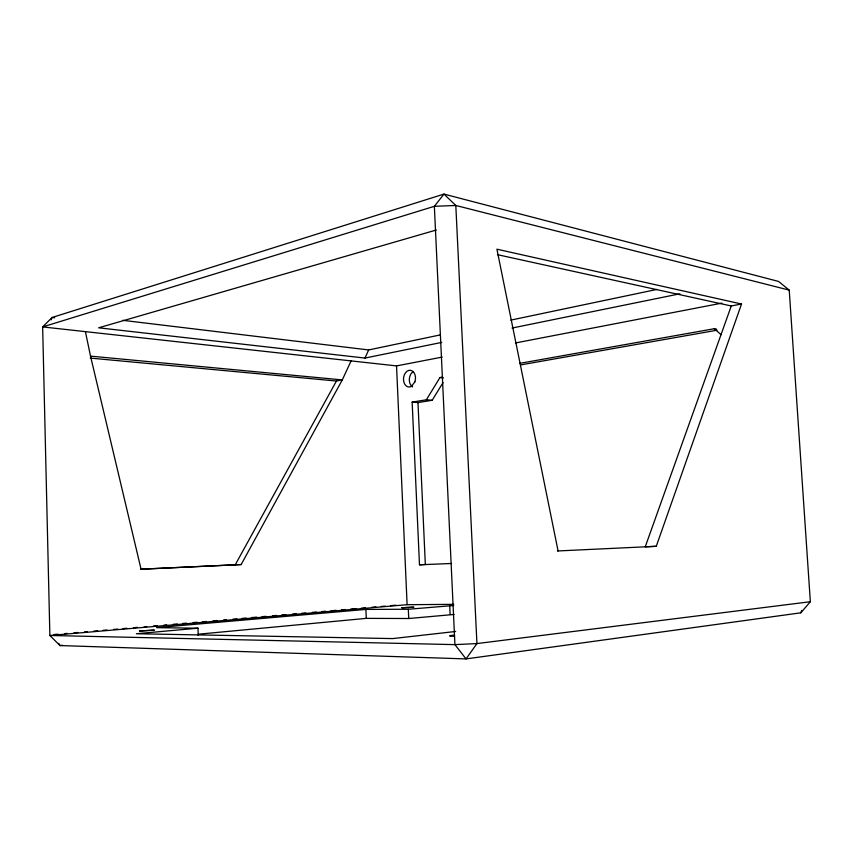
<?xml version="1.0" encoding="UTF-8"?>
<svg xmlns="http://www.w3.org/2000/svg" width="853" height="853" viewBox="0 0 853 853"><rect width="100%" height="100%" fill="white"/><g stroke="black" fill="none" stroke-linecap="round" stroke-linejoin="round"><path stroke-width="1.28" d="M557.393 550.974L656.256 546.304L741.524 304.02L496.915 249.183L558.097 550.985M741.524 304.02L731.266 305.971L645.252 546.784L656.256 546.304M800.828 612.817L810.35 601.717L789.228 290.127L778.565 281.437L443.955 194.089L52.076 317.487L42.65 326.923L49.869 635.485L59.934 645.55L466.047 658.911L800.828 612.817L801.713 610.492M51.031 319.918L52.076 317.487L54.677 317.785M436.309 230.011L98.639 327.808L364.956 358.068L368.667 349.943L440.383 334.888M351.084 360.904L342.298 379.916L241.154 564.547L141.065 569.207L90.514 356.127L85.417 331.636M140.553 569.218L235.247 564.803L336.434 381.024L342.298 379.916L90.514 356.127M451.61 563.481L419.484 564.793L412.148 402.104L426.361 399.79L439.956 377.548L442.568 377.079M412.148 402.104L417.981 402.584L432.183 400.281L443.048 382.581M510.798 320.11L656.831 289.444M364.956 358.068L441.747 342.405M512.024 328.053L679.926 293.795M789.228 290.127L455.811 205.477L434.358 206.309L42.65 326.923L396.538 365.905L442.259 357.087M515.415 342.97L721.809 303.135M519.648 363.367L714.302 328.725L716.456 329.141M520.469 364.945L717.053 330.207M810.35 601.717L476.934 643.578L454.926 644.623L49.869 635.485L407.105 604.702L453.732 604.35M455.651 631.476L392.625 638.588L136.384 633.736L198.013 628.192L198.237 635.442M197.928 634.248L366.278 618.372L408.726 618.51L454.105 614.459M62.589 645.305L59.934 645.55L58.761 643.343M198.013 628.192L156.525 627.659L365.905 609.415L408.32 609.255L453.7 605.502M54.048 634.515L58.015 634.174M64.647 633.608L67.291 633.384M73.912 632.809L77.89 632.478M84.511 631.902L87.166 631.678M93.787 631.113L97.764 630.772M103.064 630.314L107.03 629.972M113.662 629.407L117.629 629.066M122.928 628.608L126.905 628.266M133.526 627.701L137.504 627.36M144.125 626.795L146.78 626.56M153.401 625.995L157.378 625.654M164 625.089L166.644 624.854M173.266 624.289L177.243 623.948M182.542 623.49L186.519 623.148M193.141 622.583L197.118 622.242M202.417 621.794L206.383 621.453M213.015 620.877L216.982 620.536M223.614 619.971L226.258 619.747M232.88 619.171L236.857 618.83M242.156 618.382L246.133 618.041M251.432 617.583L256.732 617.135M262.031 616.676L265.997 616.335M272.629 615.77L276.596 615.429M281.895 614.97L285.872 614.629M292.494 614.064L296.471 613.723M301.77 613.264L305.747 612.923M312.369 612.358L316.335 612.017M321.634 611.558L325.611 611.217M330.911 610.769L336.21 610.311M341.509 609.852L345.486 609.511M350.786 609.063L356.085 608.605M361.384 608.157L365.351 607.816M371.983 607.24L375.949 606.899M381.248 606.451L385.225 606.11M390.525 605.651L395.824 605.193M419.484 564.793L425.327 564.473L417.981 402.584M235.247 564.803L241.154 564.547M426.361 399.79L432.183 400.281M90.226 358.089L336.434 381.024M439.956 377.548L443.443 377.911M122.853 320.333L368.667 349.943M497.47 254.674L731.266 305.971M714.302 328.725L721.062 334.675M449.712 605.523L450.128 614.459M408.32 609.255L408.726 618.51M396.538 365.905L407.105 604.702M365.905 609.415L366.278 618.372M454.617 636.21A9.383 0.618 -2.5 0 1 449.542 635.922A9.383 0.618 -2.5 0 1 453.839 635.186M412.628 386.921A8.37 5.982 -84.3 0 1 409.333 379.212A8.37 5.982 -84.3 0 1 413.385 371.524M414.878 381.867L411.391 386.398A8.402 5.982 -84.4 0 1 403.501 379.692A8.402 5.982 -84.4 0 1 410.709 370.33A8.402 5.982 -84.4 0 1 414.878 381.867M476.934 643.578L466.047 658.911L454.926 644.623L434.358 206.309L443.955 194.089L455.811 205.477L476.934 643.578M154.212 630.132L139.487 631.007L154.212 630.132M413.769 607.197L401.912 607.741L413.769 607.197"/></g></svg>
